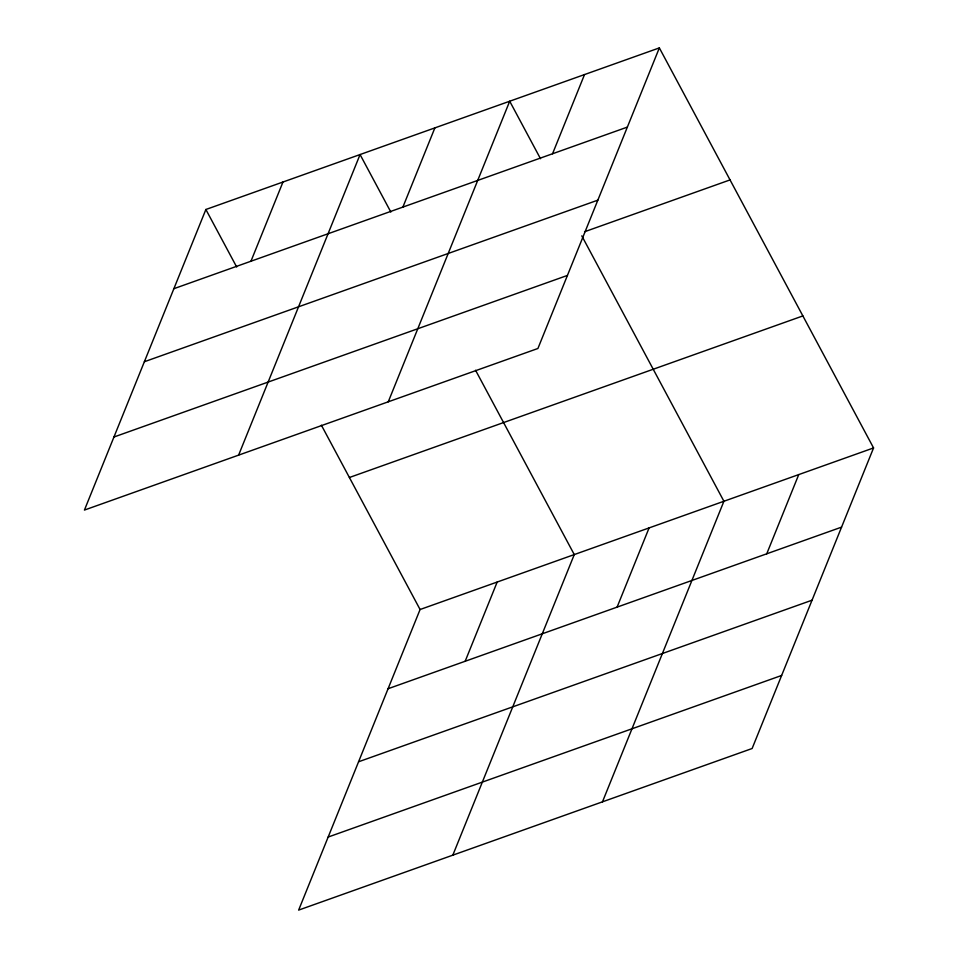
<?xml version="1.0" encoding="UTF-8"?>
<svg xmlns="http://www.w3.org/2000/svg" width="958" height="958" viewBox="0 0 958 958"><rect width="100%" height="100%" fill="white"/><g stroke="black" fill="none" stroke-linecap="round" stroke-linejoin="round"><path stroke-width="1.44" d="M659.355 47.9L205.874 209.491L84.436 510.063L537.917 348.484L659.355 47.9L873.564 447.937L752.126 748.509L298.645 910.1L420.083 609.516L873.564 447.937M250.96 261.223L282.969 182.02M238.614 455.122L360.064 154.549L390.852 212.053M402.887 207.096L434.884 127.881M388.265 401.809L509.704 101.225L540.504 158.729M552.538 153.771L584.536 74.556M465.169 661.26L497.178 582.045M452.823 855.159L574.273 554.586L475.563 370.255M617.096 607.121L649.093 527.918M602.474 801.834L723.913 501.262L581.793 235.848M766.735 553.808L798.744 474.593M173.877 288.693L627.358 127.103M144.359 361.741L597.84 200.162M584.56 231.752L730.044 179.912M113.942 437.016L567.435 275.425M349.395 477.503L802.876 315.924M388.086 688.73L841.567 527.139M358.567 761.778L812.049 600.199M328.151 837.053L781.644 675.462M205.874 209.491L236.674 266.995M321.385 425.196L420.083 609.516"/></g></svg>
